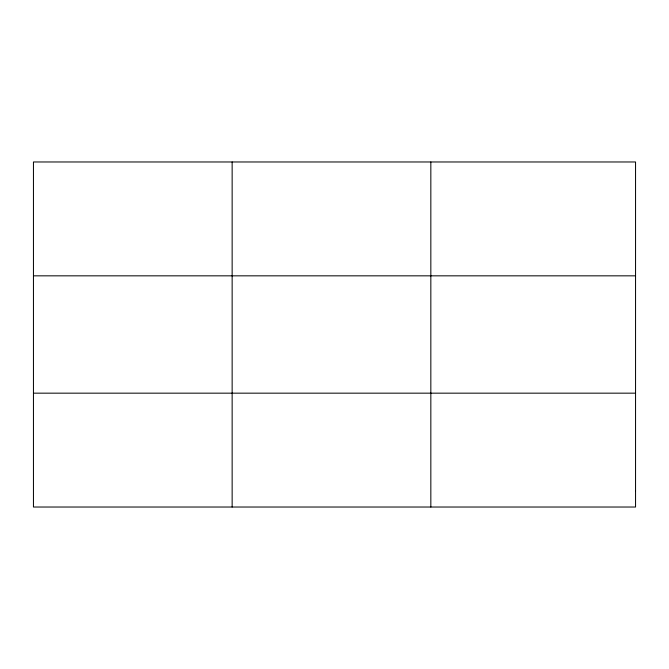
<?xml version="1.0" encoding="UTF-8"?>
<svg xmlns="http://www.w3.org/2000/svg" width="669" height="669" viewBox="0 0 669 669"><rect width="100%" height="100%" fill="white"/><g stroke="black" fill="none" stroke-linecap="round" stroke-linejoin="round"><path stroke-width="1" d="M232.143 161.973L232.143 507.027M430.836 161.973L430.836 507.027M33.45 275.837L635.55 275.837M33.45 393.163L635.55 393.163M635.55 490.762L635.55 507.027L33.45 507.027L33.45 161.973L635.55 161.973L635.55 490.762"/></g></svg>
